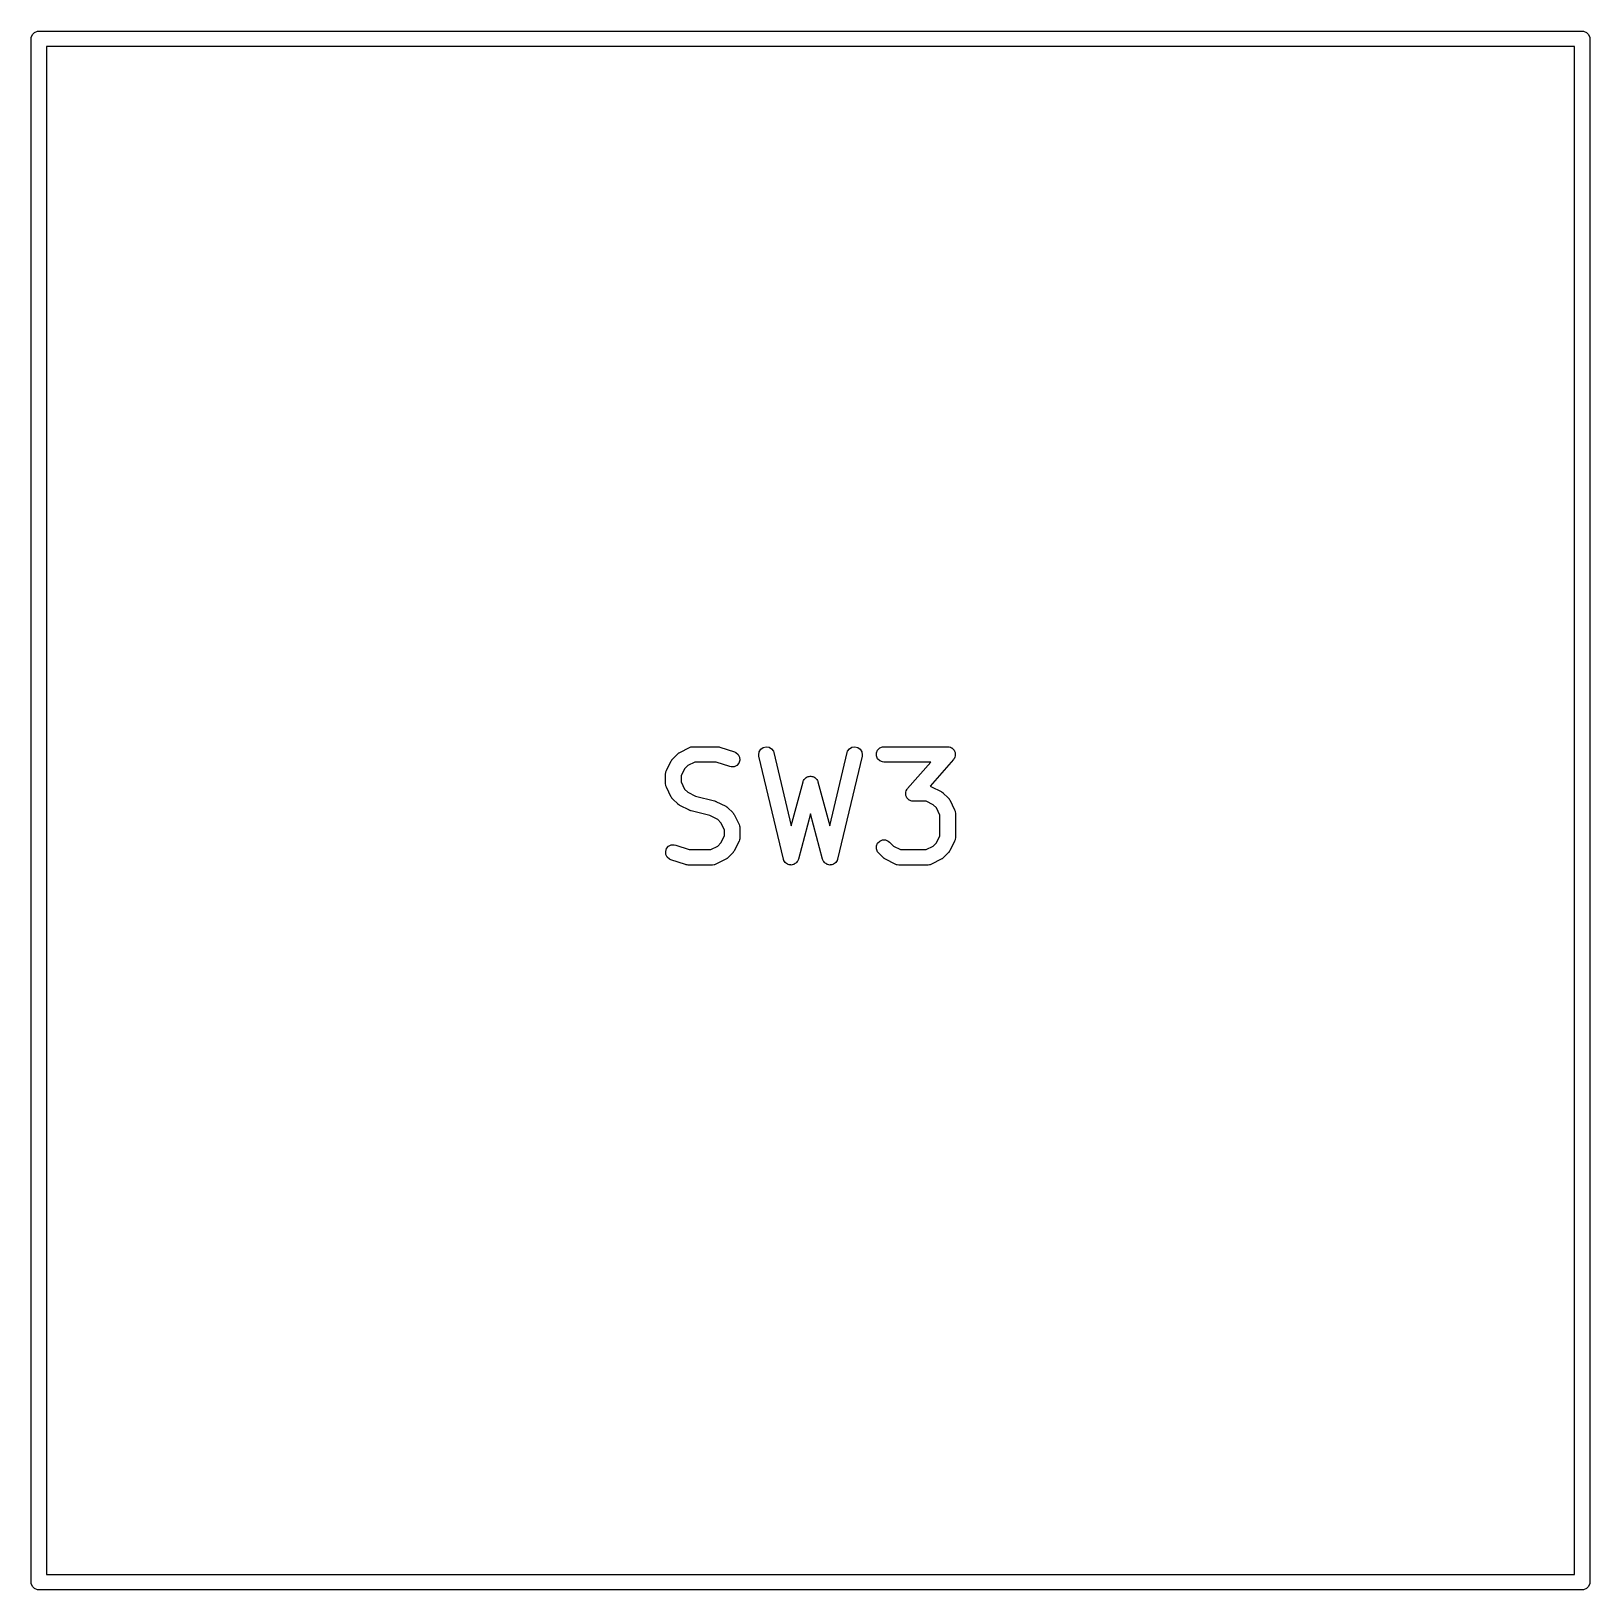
# Model space of a CAD drawing. Header units: millimetres. Extents: x 100.1 to 179.9, y -189 to -95.3.
# Drawn here: x 113.38 to 128.53, y -142.57 to -127.42 of the extents above; entities that cross this region are included whole.
import ezdxf

# ---------------------------------------------------------------- set-up
doc = ezdxf.new("R2010")
doc.units = ezdxf.units.MM
doc.layers.add('F.Fab', color=9, linetype='CONTINUOUS', true_color=0xafafaf)

msp = doc.modelspace()

# ---------------------------------------------------------------- linework, layer by layer
at = {"layer": 'F.Fab', "linetype": 'CONTINUOUS'}
for p, q in [((113.375, -127.5), (113.376441, -127.485368)), ((113.375, -142.5), (113.375, -127.5)), ((113.376441, -127.485368), (113.38764, -127.458332)), ((113.38764, -127.458332), (113.408332, -127.43764)), ((113.408332, -127.43764), (113.435368, -127.426441)), ((113.435368, -127.426441), (113.45, -127.425)), ((113.45, -127.425), (128.45, -127.425)), ((128.45, -127.425), (128.464632, -127.426441)), ((128.464632, -127.426441), (128.491668, -127.43764)), ((128.491668, -127.43764), (128.51236, -127.458332)), ((128.51236, -127.458332), (128.523559, -127.485368)), ((128.523559, -127.485368), (128.525, -127.5)), ((128.525, -127.5), (128.525, -142.5)), ((113.525, -127.575), (113.525, -142.425)), ((128.375, -127.575), (113.525, -127.575)), ((128.375, -142.425), (128.375, -127.575)), ((119.792511, -134.38126), (119.807143, -134.379819)), ((119.807143, -134.379819), (120.045238, -134.379819)), ((120.045238, -134.379819), (120.052643, -134.380548)), ((120.052643, -134.380548), (120.054618, -134.380408)), ((120.054618, -134.380408), (120.057215, -134.380998)), ((120.490157, -134.386649), (120.518625, -134.379871)), ((120.518625, -134.379871), (120.54752, -134.384504)), ((121.352481, -134.384504), (121.381376, -134.379871)), ((121.381376, -134.379871), (121.409844, -134.38665)), ((121.649654, -134.38126), (121.664286, -134.379819)), ((121.664286, -134.379819), (122.283333, -134.379819)), ((122.283333, -134.379819), (122.291071, -134.380581)), ((122.291071, -134.380581), (122.293039, -134.38045)), ((122.293039, -134.38045), (122.294394, -134.380908)), ((119.549585, -134.611754), (119.597204, -134.516516)), ((119.597204, -134.516516), (119.601168, -134.510216)), ((119.601168, -134.510216), (119.601926, -134.508389)), ((119.601926, -134.508389), (119.603614, -134.506332)), ((119.603614, -134.506332), (119.605036, -134.504073)), ((119.605036, -134.504073), (119.606534, -134.502773)), ((119.606534, -134.502773), (119.611253, -134.497024)), ((119.611253, -134.497024), (119.658872, -134.449405)), ((119.658872, -134.449405), (119.664621, -134.444686)), ((119.664621, -134.444686), (119.665921, -134.443188)), ((119.665921, -134.443188), (119.66818, -134.441766)), ((119.66818, -134.441766), (119.670237, -134.440078)), ((119.670237, -134.440078), (119.672064, -134.43932)), ((119.672064, -134.43932), (119.678364, -134.435356)), ((119.678364, -134.435356), (119.773602, -134.387737)), ((119.824848, -134.529819), (119.756332, -134.564077)), ((119.773602, -134.387737), (119.787333, -134.382482)), ((119.787333, -134.382482), (119.790022, -134.38229)), ((119.790022, -134.38229), (119.792511, -134.38126)), ((120.033068, -134.529819), (119.824848, -134.529819)), ((120.164377, -134.573589), (120.033068, -134.529819)), ((120.057215, -134.380998), (120.05987, -134.38126)), ((120.05987, -134.38126), (120.061701, -134.382018)), ((120.061701, -134.382018), (120.068955, -134.383668)), ((120.068955, -134.383668), (120.211812, -134.431287)), ((120.211812, -134.431287), (120.225237, -134.437281)), ((120.225237, -134.437281), (120.247344, -134.456455)), ((120.247344, -134.456455), (120.260431, -134.482628)), ((120.262506, -134.511818), (120.253252, -134.53958)), ((120.260431, -134.482628), (120.262506, -134.511818)), ((120.446481, -134.457623), (120.451114, -134.428728)), ((120.448469, -134.472191), (120.446481, -134.457623)), ((120.686564, -135.472191), (120.448469, -134.472191)), ((120.451114, -134.428728), (120.46645, -134.403806)), ((120.46645, -134.403806), (120.490157, -134.386649)), ((120.54752, -134.384504), (120.572442, -134.39984)), ((120.572442, -134.39984), (120.589599, -134.423547)), ((120.589599, -134.423547), (120.594389, -134.437447)), ((120.594389, -134.437447), (120.76364, -135.148303)), ((121.136359, -135.148303), (121.305612, -134.437448)), ((121.451532, -134.472191), (121.213436, -135.472191)), ((121.305612, -134.437448), (121.310402, -134.423547)), ((121.310402, -134.423547), (121.327559, -134.39984)), ((121.327559, -134.39984), (121.352481, -134.384504)), ((121.409844, -134.38665), (121.433551, -134.403806)), ((121.433551, -134.403806), (121.448887, -134.428728)), ((121.448887, -134.428728), (121.45352, -134.457623)), ((121.45352, -134.457623), (121.451532, -134.472191)), ((121.590727, -134.440187), (121.601926, -134.413151)), ((121.590727, -134.469451), (121.590727, -134.440187)), ((121.601926, -134.496487), (121.590727, -134.469451)), ((121.601926, -134.413151), (121.622618, -134.392459)), ((121.622618, -134.517179), (121.601926, -134.496487)), ((121.622618, -134.392459), (121.649654, -134.38126)), ((121.649654, -134.528378), (121.622618, -134.517179)), ((121.664286, -134.529819), (121.649654, -134.528378)), ((122.118051, -134.529819), (121.664286, -134.529819)), ((121.893557, -134.786383), (122.118051, -134.529819)), ((122.339776, -134.504207), (122.11288, -134.763516)), ((122.294394, -134.380908), (122.297965, -134.38126)), ((122.297965, -134.38126), (122.309222, -134.385923)), ((122.309222, -134.385923), (122.32076, -134.389825)), ((122.32076, -134.389825), (122.322664, -134.39149)), ((122.322664, -134.39149), (122.325001, -134.392459)), ((122.325001, -134.392459), (122.333611, -134.401069)), ((122.333611, -134.401069), (122.342784, -134.409095)), ((122.344297, -134.497882), (122.339776, -134.504207)), ((122.342784, -134.409095), (122.343906, -134.411364)), ((122.343906, -134.411364), (122.345693, -134.413151)), ((122.345693, -134.496487), (122.344297, -134.497882)), ((122.345693, -134.413151), (122.350353, -134.424401)), ((122.346241, -134.495163), (122.345693, -134.496487)), ((122.348327, -134.492246), (122.346241, -134.495163)), ((122.352228, -134.480708), (122.348327, -134.492246)), ((122.350353, -134.424401), (122.355756, -134.435327)), ((122.356892, -134.469451), (122.352228, -134.480708)), ((122.355756, -134.435327), (122.355924, -134.43785)), ((122.355924, -134.43785), (122.356892, -134.440187)), ((122.356892, -134.440187), (122.356892, -134.452371)), ((122.356892, -134.452371), (122.357702, -134.464525)), ((122.357702, -134.464525), (122.356892, -134.46692)), ((122.356892, -134.46692), (122.356892, -134.469451)), ((119.541667, -134.645295), (119.543108, -134.630663)), ((119.541667, -134.740533), (119.541667, -134.645295)), ((119.543108, -134.630663), (119.544139, -134.628173)), ((119.544139, -134.628173), (119.54433, -134.625486)), ((119.54433, -134.625486), (119.549585, -134.611754)), ((119.725925, -134.594484), (119.691667, -134.663)), ((119.691667, -134.663), (119.691667, -134.722828)), ((119.756332, -134.564077), (119.725925, -134.594484)), ((120.178714, -134.576849), (120.164377, -134.573589)), ((120.207904, -134.574774), (120.178714, -134.576849)), ((120.234078, -134.561688), (120.207904, -134.574774)), ((120.253252, -134.53958), (120.234078, -134.561688)), ((120.900482, -134.684204), (120.909049, -134.679243)), ((120.909049, -134.679243), (120.916909, -134.673228)), ((120.916909, -134.673228), (120.921601, -134.671976)), ((120.921601, -134.671976), (120.925807, -134.669542)), ((120.925807, -134.669542), (120.935624, -134.668237)), ((120.935624, -134.668237), (120.945185, -134.665688)), ((120.945185, -134.665688), (120.949997, -134.666327)), ((120.949997, -134.666327), (120.954816, -134.665687)), ((120.954816, -134.665687), (120.964386, -134.668239)), ((120.964386, -134.668239), (120.974193, -134.669542)), ((120.974193, -134.669542), (120.978394, -134.671974)), ((120.978394, -134.671974), (120.983091, -134.673227)), ((120.983091, -134.673227), (120.990953, -134.679245)), ((120.990953, -134.679245), (120.999518, -134.684204)), ((119.543108, -134.755165), (119.541667, -134.740533)), ((119.544139, -134.757654), (119.543108, -134.755165)), ((119.54433, -134.760342), (119.544139, -134.757654)), ((119.549585, -134.774074), (119.54433, -134.760342)), ((119.597204, -134.869312), (119.549585, -134.774074)), ((119.691667, -134.722828), (119.725925, -134.791344)), ((119.725925, -134.791344), (119.756332, -134.821751)), ((119.756332, -134.821751), (119.833319, -134.860244)), ((120.76364, -135.148303), (120.877532, -134.721208)), ((120.877532, -134.721208), (120.878817, -134.717779)), ((120.878817, -134.717779), (120.879009, -134.71634)), ((120.879009, -134.71634), (120.879998, -134.71463)), ((120.879998, -134.71463), (120.882695, -134.707441)), ((120.882695, -134.707441), (120.888712, -134.69958)), ((120.888712, -134.69958), (120.893671, -134.691015)), ((120.893671, -134.691015), (120.897528, -134.688062)), ((120.897528, -134.688062), (120.900482, -134.684204)), ((120.999518, -134.684204), (121.00247, -134.688061)), ((121.00247, -134.688061), (121.006329, -134.691015)), ((121.006329, -134.691015), (121.01129, -134.699583)), ((121.01129, -134.699583), (121.017305, -134.707442)), ((121.017305, -134.707442), (121.019999, -134.714626)), ((121.019999, -134.714626), (121.020991, -134.716339)), ((121.020991, -134.716339), (121.021182, -134.71778)), ((121.021182, -134.71778), (121.022468, -134.721208)), ((121.022468, -134.721208), (121.136359, -135.148303)), ((121.875631, -134.826065), (121.876441, -134.823669)), ((121.876441, -134.838218), (121.875631, -134.826065)), ((121.876441, -134.821139), (121.881104, -134.809881)), ((121.876441, -134.823669), (121.876441, -134.821139)), ((121.881104, -134.809881), (121.885006, -134.798344)), ((121.885006, -134.798344), (121.887091, -134.795426)), ((121.887091, -134.795426), (121.88764, -134.794103)), ((121.88764, -134.794103), (121.889035, -134.792707)), ((121.889035, -134.792707), (121.893557, -134.786383)), ((122.11288, -134.763516), (122.126398, -134.768689)), ((122.126398, -134.768689), (122.221636, -134.816308)), ((122.221636, -134.816308), (122.227935, -134.820272)), ((122.227935, -134.820272), (122.229763, -134.82103)), ((122.229763, -134.82103), (122.231819, -134.822718)), ((122.231819, -134.822718), (122.234079, -134.82414)), ((122.234079, -134.82414), (122.235378, -134.825638)), ((122.235378, -134.825638), (122.241128, -134.830357)), ((122.241128, -134.830357), (122.288747, -134.877976)), ((119.601168, -134.875611), (119.597204, -134.869312)), ((119.601926, -134.877439), (119.601168, -134.875611)), ((119.603614, -134.879495), (119.601926, -134.877439)), ((119.605036, -134.881755), (119.603614, -134.879495)), ((119.606534, -134.883054), (119.605036, -134.881755)), ((119.611253, -134.888804), (119.606534, -134.883054)), ((119.658872, -134.936423), (119.611253, -134.888804)), ((119.664621, -134.941141), (119.658872, -134.936423)), ((119.665921, -134.94264), (119.664621, -134.941141)), ((119.66818, -134.944061), (119.665921, -134.94264)), ((119.670237, -134.94575), (119.66818, -134.944061)), ((119.672064, -134.946507), (119.670237, -134.94575)), ((119.678364, -134.950472), (119.672064, -134.946507)), ((119.773602, -134.998091), (119.678364, -134.950472)), ((119.833319, -134.860244), (120.015809, -134.905867)), ((120.015809, -134.905867), (120.016888, -134.906252)), ((120.016888, -134.906252), (120.017428, -134.906291)), ((120.017428, -134.906291), (120.023509, -134.908618)), ((120.023509, -134.908618), (120.029655, -134.910814)), ((120.029655, -134.910814), (120.03009, -134.911136)), ((120.03009, -134.911136), (120.03116, -134.911546)), ((120.03116, -134.911546), (120.126398, -134.959165)), ((120.126398, -134.959165), (120.132697, -134.963129)), ((120.132697, -134.963129), (120.134525, -134.963887)), ((120.134525, -134.963887), (120.136581, -134.965575)), ((120.136581, -134.965575), (120.138841, -134.966997)), ((120.138841, -134.966997), (120.14014, -134.968495)), ((120.14014, -134.968495), (120.14589, -134.973214)), ((120.14589, -134.973214), (120.193509, -135.020833)), ((121.876441, -134.850403), (121.876441, -134.838218)), ((121.877408, -134.852739), (121.876441, -134.850403)), ((121.877577, -134.855263), (121.877408, -134.852739)), ((121.882979, -134.866188), (121.877577, -134.855263)), ((121.88764, -134.877439), (121.882979, -134.866188)), ((121.889426, -134.879225), (121.88764, -134.877439)), ((121.890549, -134.881495), (121.889426, -134.879225)), ((121.899721, -134.88952), (121.890549, -134.881495)), ((121.908332, -134.898131), (121.899721, -134.88952)), ((121.910668, -134.899099), (121.908332, -134.898131)), ((121.912573, -134.900765), (121.910668, -134.899099)), ((121.92411, -134.904666), (121.912573, -134.900765)), ((121.935368, -134.90933), (121.92411, -134.904666)), ((121.938938, -134.909681), (121.935368, -134.90933)), ((121.940294, -134.91014), (121.938938, -134.909681)), ((121.942261, -134.910008), (121.940294, -134.91014)), ((121.95, -134.910771), (121.942261, -134.910008)), ((122.075152, -134.910771), (121.95, -134.910771)), ((122.143668, -134.945029), (122.075152, -134.910771)), ((122.174075, -134.975436), (122.143668, -134.945029)), ((122.208333, -135.043952), (122.174075, -134.975436)), ((122.288747, -134.877976), (122.293465, -134.883725)), ((122.293465, -134.883725), (122.294964, -134.885025)), ((122.294964, -134.885025), (122.296385, -134.887284)), ((122.296385, -134.887284), (122.298074, -134.889341)), ((122.298074, -134.889341), (122.298831, -134.891168)), ((122.298831, -134.891168), (122.302796, -134.897468)), ((122.302796, -134.897468), (122.350415, -134.992706)), ((119.774671, -134.9985), (119.773602, -134.998091)), ((119.775107, -134.998823), (119.774671, -134.9985)), ((119.781243, -135.001015), (119.775107, -134.998823)), ((119.787333, -135.003346), (119.781243, -135.001015)), ((119.787873, -135.003384), (119.787333, -135.003346)), ((119.788953, -135.00377), (119.787873, -135.003384)), ((119.971443, -135.049392), (119.788953, -135.00377)), ((120.04843, -135.087886), (119.971443, -135.049392)), ((120.078837, -135.118293), (120.04843, -135.087886)), ((120.113095, -135.186809), (120.078837, -135.118293)), ((120.193509, -135.020833), (120.198227, -135.026582)), ((120.198227, -135.026582), (120.199726, -135.027882)), ((120.199726, -135.027882), (120.201147, -135.030141)), ((120.201147, -135.030141), (120.202836, -135.032198)), ((120.202836, -135.032198), (120.203593, -135.034025)), ((120.203593, -135.034025), (120.207558, -135.040325)), ((120.207558, -135.040325), (120.255177, -135.135563)), ((120.255177, -135.135563), (120.260432, -135.149294)), ((120.949999, -135.031613), (120.831992, -135.474144)), ((121.068008, -135.474144), (120.949999, -135.031613)), ((122.208333, -135.246637), (122.208333, -135.043952)), ((122.350415, -134.992706), (122.35567, -135.006437)), ((122.35567, -135.006437), (122.355861, -135.009126)), ((122.355861, -135.009126), (122.356892, -135.011615)), ((122.356892, -135.011615), (122.358333, -135.026247)), ((122.358333, -135.026247), (122.358333, -135.264342)), ((120.078836, -135.315153), (120.113095, -135.246637)), ((120.113095, -135.246637), (120.113095, -135.186809)), ((120.260432, -135.284152), (120.255177, -135.297883)), ((120.260432, -135.149294), (120.260623, -135.151983)), ((120.260623, -135.281462), (120.260432, -135.284152)), ((120.260623, -135.151983), (120.261654, -135.154472)), ((120.261654, -135.278974), (120.260623, -135.281462)), ((120.261654, -135.154472), (120.263095, -135.169104)), ((120.263095, -135.264342), (120.261654, -135.278974)), ((120.263095, -135.169104), (120.263095, -135.264342)), ((121.622619, -135.297219), (121.649655, -135.286021)), ((121.649655, -135.286021), (121.678918, -135.286021)), ((121.678918, -135.286021), (121.705954, -135.29722)), ((122.174074, -135.315153), (122.208333, -135.246637)), ((122.35567, -135.284152), (122.350415, -135.297883)), ((122.355861, -135.281462), (122.35567, -135.284152)), ((122.356892, -135.278974), (122.355861, -135.281462)), ((122.358333, -135.264342), (122.356892, -135.278974)), ((119.542256, -135.39782), (119.55151, -135.370057)), ((119.544331, -135.42701), (119.542256, -135.39782)), ((119.557417, -135.453183), (119.544331, -135.42701)), ((119.55151, -135.370057), (119.570684, -135.34795)), ((119.570684, -135.34795), (119.596857, -135.334864)), ((119.596857, -135.334864), (119.626047, -135.332789)), ((119.626047, -135.332789), (119.640384, -135.336049)), ((119.640384, -135.336049), (119.771694, -135.379819)), ((119.771694, -135.379819), (119.979914, -135.379819)), ((119.979914, -135.379819), (120.048429, -135.345561)), ((120.048429, -135.345561), (120.078836, -135.315153)), ((120.193509, -135.412613), (120.145891, -135.460232)), ((120.198227, -135.406863), (120.193509, -135.412613)), ((120.199726, -135.405564), (120.198227, -135.406863)), ((120.201147, -135.403305), (120.199726, -135.405564)), ((120.202837, -135.401247), (120.201147, -135.403305)), ((120.203594, -135.399417), (120.202837, -135.401247)), ((120.207558, -135.393121), (120.203594, -135.399417)), ((120.255177, -135.297883), (120.207558, -135.393121)), ((121.590727, -135.344948), (121.601926, -135.317912)), ((121.590727, -135.374211), (121.590727, -135.344948)), ((121.601925, -135.401247), (121.590727, -135.374211)), ((121.611252, -135.412612), (121.601925, -135.401247)), ((121.601926, -135.317912), (121.622619, -135.297219)), ((121.658871, -135.460232), (121.611252, -135.412612)), ((121.705954, -135.29722), (121.71732, -135.306548)), ((121.71732, -135.306548), (121.756332, -135.345561)), ((121.756332, -135.345561), (121.824848, -135.379819)), ((121.824848, -135.379819), (122.075152, -135.379819)), ((122.075152, -135.379819), (122.143667, -135.345561)), ((122.143667, -135.345561), (122.174074, -135.315153)), ((122.288747, -135.412613), (122.241129, -135.460232)), ((122.293465, -135.406863), (122.288747, -135.412613)), ((122.294964, -135.405564), (122.293465, -135.406863)), ((122.296385, -135.403305), (122.294964, -135.405564)), ((122.298075, -135.401247), (122.296385, -135.403305)), ((122.298832, -135.399417), (122.298075, -135.401247)), ((122.302796, -135.393121), (122.298832, -135.399417)), ((122.350415, -135.297883), (122.302796, -135.393121)), ((119.579524, -135.472357), (119.557417, -135.453183)), ((119.59295, -135.478351), (119.579524, -135.472357)), ((119.735806, -135.52597), (119.59295, -135.478351)), ((119.743061, -135.527619), (119.735806, -135.52597)), ((119.744892, -135.528378), (119.743061, -135.527619)), ((119.747545, -135.528639), (119.744892, -135.528378)), ((119.750143, -135.52923), (119.747545, -135.528639)), ((119.752117, -135.529089), (119.750143, -135.52923)), ((119.759524, -135.529819), (119.752117, -135.529089)), ((119.997619, -135.529819), (119.759524, -135.529819)), ((120.012251, -135.528378), (119.997619, -135.529819)), ((120.01474, -135.527346), (120.012251, -135.528378)), ((120.017428, -135.527156), (120.01474, -135.527346)), ((120.03116, -135.521901), (120.017428, -135.527156)), ((120.126398, -135.474282), (120.03116, -135.521901)), ((120.132697, -135.470317), (120.126398, -135.474282)), ((120.134525, -135.46956), (120.132697, -135.470317)), ((120.136581, -135.467872), (120.134525, -135.46956)), ((120.138841, -135.46645), (120.136581, -135.467872)), ((120.140141, -135.46495), (120.138841, -135.46645)), ((120.145891, -135.460232), (120.140141, -135.46495)), ((120.688293, -135.47721), (120.686564, -135.472191)), ((120.688533, -135.479012), (120.688293, -135.47721)), ((120.689475, -135.48064), (120.688533, -135.479012)), ((120.691354, -135.486091), (120.689475, -135.48064)), ((120.69774, -135.494915), (120.691354, -135.486091)), ((120.703195, -135.504337), (120.69774, -135.494915)), ((120.706252, -135.506677), (120.703195, -135.504337)), ((120.708511, -135.509798), (120.706252, -135.506677)), ((120.717786, -135.515505), (120.708511, -135.509798)), ((120.726433, -135.522124), (120.717786, -135.515505)), ((120.730153, -135.523116), (120.726433, -135.522124)), ((120.733433, -135.525134), (120.730153, -135.523116)), ((120.744187, -135.526858), (120.733433, -135.525134)), ((120.754709, -135.529664), (120.744187, -135.526858)), ((120.758524, -135.529157), (120.754709, -135.529664)), ((120.762328, -135.529767), (120.758524, -135.529157)), ((120.772926, -135.527243), (120.762328, -135.529767)), ((120.783717, -135.52581), (120.772926, -135.527243)), ((120.787048, -135.523881), (120.783717, -135.52581)), ((120.790796, -135.522989), (120.787048, -135.523881)), ((120.79962, -135.516602), (120.790796, -135.522989)), ((120.809042, -135.511148), (120.79962, -135.516602)), ((120.811382, -135.50809), (120.809042, -135.511148)), ((120.814503, -135.505832), (120.811382, -135.50809)), ((120.82021, -135.496556), (120.814503, -135.505832)), ((120.826829, -135.48791), (120.82021, -135.496556)), ((120.828854, -135.48251), (120.826829, -135.48791)), ((120.829839, -135.48091), (120.828854, -135.48251)), ((120.830126, -135.479118), (120.829839, -135.48091)), ((120.831992, -135.474144), (120.830126, -135.479118)), ((121.069873, -135.479119), (121.068008, -135.474144)), ((121.070161, -135.48091), (121.069873, -135.479119)), ((121.071145, -135.482509), (121.070161, -135.48091)), ((121.073171, -135.487911), (121.071145, -135.482509)), ((121.079791, -135.496559), (121.073171, -135.487911)), ((121.085497, -135.505832), (121.079791, -135.496559)), ((121.088617, -135.50809), (121.085497, -135.505832)), ((121.090958, -135.511148), (121.088617, -135.50809)), ((121.100379, -135.516602), (121.090958, -135.511148)), ((121.109204, -135.522989), (121.100379, -135.516602)), ((121.112951, -135.523881), (121.109204, -135.522989)), ((121.116283, -135.52581), (121.112951, -135.523881)), ((121.127076, -135.527244), (121.116283, -135.52581)), ((121.137672, -135.529767), (121.127076, -135.527244)), ((121.141473, -135.529157), (121.137672, -135.529767)), ((121.145292, -135.529665), (121.141473, -135.529157)), ((121.155823, -135.526856), (121.145292, -135.529665)), ((121.166567, -135.525134), (121.155823, -135.526856)), ((121.169843, -135.523118), (121.166567, -135.525134)), ((121.173567, -135.522125), (121.169843, -135.523118)), ((121.182217, -135.515503), (121.173567, -135.522125)), ((121.191489, -135.509798), (121.182217, -135.515503)), ((121.193747, -135.506677), (121.191489, -135.509798)), ((121.196805, -135.504337), (121.193747, -135.506677)), ((121.20226, -135.494914), (121.196805, -135.504337)), ((121.208646, -135.486091), (121.20226, -135.494914)), ((121.210523, -135.480642), (121.208646, -135.486091)), ((121.211467, -135.479013), (121.210523, -135.480642)), ((121.211706, -135.477209), (121.211467, -135.479013)), ((121.213436, -135.472191), (121.211706, -135.477209)), ((121.66462, -135.46495), (121.658871, -135.460232)), ((121.665921, -135.46645), (121.66462, -135.46495)), ((121.66818, -135.467872), (121.665921, -135.46645)), ((121.670237, -135.46956), (121.66818, -135.467872)), ((121.672064, -135.470317), (121.670237, -135.46956)), ((121.678364, -135.474282), (121.672064, -135.470317)), ((121.773602, -135.521901), (121.678364, -135.474282)), ((121.787333, -135.527156), (121.773602, -135.521901)), ((121.790022, -135.527347), (121.787333, -135.527156)), ((121.792511, -135.528378), (121.790022, -135.527347)), ((121.807143, -135.529819), (121.792511, -135.528378)), ((122.092857, -135.529819), (121.807143, -135.529819)), ((122.107489, -135.528378), (122.092857, -135.529819)), ((122.109978, -135.527346), (122.107489, -135.528378)), ((122.112666, -135.527156), (122.109978, -135.527346)), ((122.126398, -135.521901), (122.112666, -135.527156)), ((122.221636, -135.474282), (122.126398, -135.521901)), ((122.227935, -135.470317), (122.221636, -135.474282)), ((122.229763, -135.46956), (122.227935, -135.470317)), ((122.231819, -135.467872), (122.229763, -135.46956)), ((122.234079, -135.46645), (122.231819, -135.467872)), ((122.235379, -135.46495), (122.234079, -135.46645)), ((122.241129, -135.460232), (122.235379, -135.46495)), ((113.376441, -142.514632), (113.375, -142.5)), ((113.38764, -142.541668), (113.376441, -142.514632)), ((113.408332, -142.56236), (113.38764, -142.541668)), ((113.525, -142.425), (128.375, -142.425)), ((128.51236, -142.541668), (128.491668, -142.56236)), ((128.523559, -142.514632), (128.51236, -142.541668)), ((128.525, -142.5), (128.523559, -142.514632)), ((113.435368, -142.573559), (113.408332, -142.56236)), ((113.45, -142.575), (113.435368, -142.573559)), ((128.45, -142.575), (113.45, -142.575)), ((128.464632, -142.573559), (128.45, -142.575)), ((128.491668, -142.56236), (128.464632, -142.573559))]:
    msp.add_line(p, q, dxfattribs=at)

doc.saveas('drawing.dxf')
